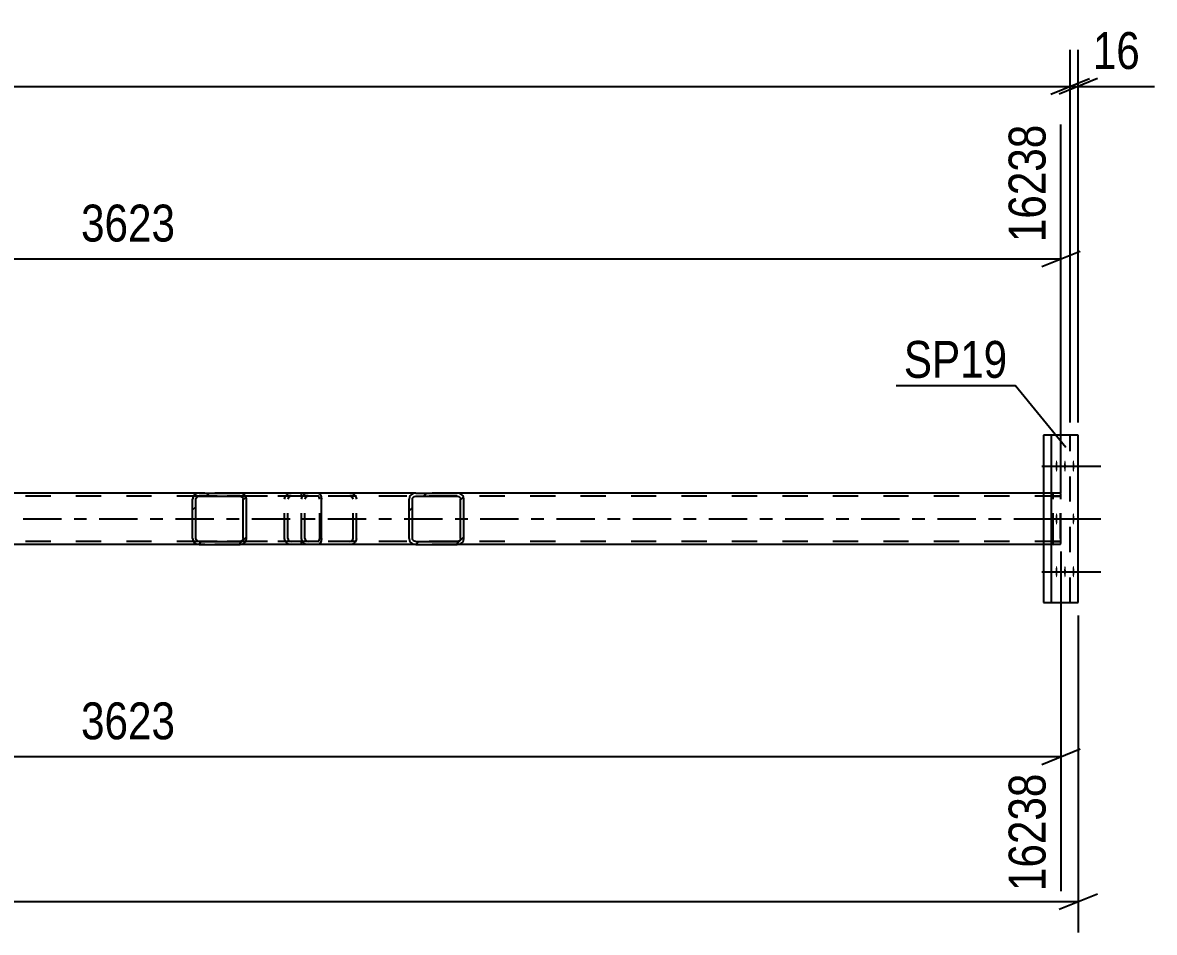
# Model space of a CAD drawing. Header units: millimetres. Extents: x 0 to 841, y 0 to 594.
# Drawn here: x 593.2 to 681.1, y 221 to 291.6 of the extents above; entities that cross this region are included whole.
import ezdxf

# ---------------------------------------------------------------- set-up
doc = ezdxf.new("R2010")
doc.units = ezdxf.units.MM
doc.linetypes.add('DXK_LINE_DOT2', pattern=[3.9198, 1.9599, -1.9599])
doc.linetypes.add('DXK_LINE_DOT3', pattern=[5.9187, 2.979, -0.9799, 0.9799, -0.9799])
doc.styles.add('Arial Narrow', font='ARIALN.TTF', dxfattribs={"height": 0.2})

# ---------------------------------------------------------------- blocks, each defined once
blk = doc.blocks.new('Bolt-318894806-2810 - 2738')
at = {"linetype": 'Continuous'}
for points in [[(673.481, 257.184), (673.483, 257.276), (673.487, 257.363), (673.494, 257.443), (673.504, 257.511), (673.516, 257.566), (673.53, 257.603), (673.544, 257.622), (673.559, 257.622), (673.573, 257.603), (673.586, 257.566), (673.598, 257.511), (673.608, 257.443), (673.615, 257.363), (673.62, 257.276), (673.622, 257.184), (673.62, 257.093), (673.615, 257.005), (673.608, 256.926), (673.598, 256.857), (673.586, 256.803), (673.573, 256.766), (673.559, 256.747), (673.544, 256.747), (673.53, 256.766), (673.516, 256.803), (673.504, 256.857), (673.494, 256.926), (673.487, 257.005), (673.483, 257.093)], [(674.135, 257.184), (674.137, 257.276), (674.141, 257.363), (674.149, 257.443), (674.159, 257.511), (674.171, 257.566), (674.184, 257.603), (674.198, 257.622), (674.213, 257.622), (674.227, 257.603), (674.241, 257.566), (674.253, 257.511), (674.262, 257.443), (674.27, 257.363), (674.274, 257.276), (674.276, 257.184), (674.274, 257.093), (674.27, 257.005), (674.262, 256.926), (674.253, 256.857), (674.241, 256.803), (674.227, 256.766), (674.213, 256.747), (674.198, 256.747), (674.184, 256.766), (674.171, 256.803), (674.159, 256.857), (674.149, 256.926), (674.141, 257.005), (674.137, 257.093)], [(674.79, 257.184), (674.791, 257.276), (674.796, 257.363), (674.803, 257.443), (674.813, 257.511), (674.825, 257.566), (674.838, 257.603), (674.853, 257.622), (674.867, 257.622), (674.882, 257.603), (674.895, 257.566), (674.907, 257.511), (674.917, 257.443), (674.924, 257.363), (674.929, 257.276), (674.93, 257.184), (674.929, 257.093), (674.924, 257.005), (674.917, 256.926), (674.907, 256.857), (674.895, 256.803), (674.882, 256.766), (674.867, 256.747), (674.853, 256.747), (674.838, 256.766), (674.825, 256.803), (674.813, 256.857), (674.803, 256.926), (674.796, 257.005), (674.791, 257.093)], [(673.481, 253.084), (673.483, 253.176), (673.487, 253.263), (673.494, 253.343), (673.504, 253.411), (673.516, 253.466), (673.53, 253.503), (673.544, 253.522), (673.559, 253.522), (673.573, 253.503), (673.586, 253.466), (673.598, 253.411), (673.608, 253.343), (673.615, 253.263), (673.62, 253.176), (673.622, 253.084), (673.62, 252.993), (673.615, 252.905), (673.608, 252.826), (673.598, 252.757), (673.586, 252.703), (673.573, 252.666), (673.559, 252.647), (673.544, 252.647), (673.53, 252.666), (673.516, 252.703), (673.504, 252.757), (673.494, 252.826), (673.487, 252.905), (673.483, 252.993)], [(674.79, 253.084), (674.791, 253.176), (674.796, 253.263), (674.803, 253.343), (674.813, 253.411), (674.825, 253.466), (674.838, 253.503), (674.853, 253.522), (674.867, 253.522), (674.882, 253.503), (674.895, 253.466), (674.907, 253.411), (674.917, 253.343), (674.924, 253.263), (674.929, 253.176), (674.93, 253.084), (674.929, 252.993), (674.924, 252.905), (674.917, 252.826), (674.907, 252.757), (674.895, 252.703), (674.882, 252.666), (674.867, 252.647), (674.853, 252.647), (674.838, 252.666), (674.825, 252.703), (674.813, 252.757), (674.803, 252.826), (674.796, 252.905), (674.791, 252.993)], [(673.481, 248.984), (673.483, 249.076), (673.487, 249.163), (673.494, 249.243), (673.504, 249.311), (673.516, 249.366), (673.53, 249.403), (673.544, 249.422), (673.559, 249.422), (673.573, 249.403), (673.586, 249.366), (673.598, 249.311), (673.608, 249.243), (673.615, 249.163), (673.62, 249.076), (673.622, 248.984), (673.62, 248.893), (673.615, 248.805), (673.608, 248.726), (673.598, 248.657), (673.586, 248.603), (673.573, 248.566), (673.559, 248.547), (673.544, 248.547), (673.53, 248.566), (673.516, 248.603), (673.504, 248.657), (673.494, 248.726), (673.487, 248.805), (673.483, 248.893)], [(674.135, 248.984), (674.137, 249.076), (674.141, 249.163), (674.149, 249.243), (674.159, 249.311), (674.171, 249.366), (674.184, 249.403), (674.198, 249.422), (674.213, 249.422), (674.227, 249.403), (674.241, 249.366), (674.253, 249.311), (674.262, 249.243), (674.27, 249.163), (674.274, 249.076), (674.276, 248.984), (674.274, 248.893), (674.27, 248.805), (674.262, 248.726), (674.253, 248.657), (674.241, 248.603), (674.227, 248.566), (674.213, 248.547), (674.198, 248.547), (674.184, 248.566), (674.171, 248.603), (674.159, 248.657), (674.149, 248.726), (674.141, 248.805), (674.137, 248.893)], [(674.79, 248.984), (674.791, 249.076), (674.796, 249.163), (674.803, 249.243), (674.813, 249.311), (674.825, 249.366), (674.838, 249.403), (674.853, 249.422), (674.867, 249.422), (674.882, 249.403), (674.895, 249.366), (674.907, 249.311), (674.917, 249.243), (674.924, 249.163), (674.929, 249.076), (674.93, 248.984), (674.929, 248.893), (674.924, 248.805), (674.917, 248.726), (674.907, 248.657), (674.895, 248.603), (674.882, 248.566), (674.867, 248.547), (674.853, 248.547), (674.838, 248.566), (674.825, 248.603), (674.813, 248.657), (674.803, 248.726), (674.796, 248.805), (674.791, 248.893)]]:
    blk.add_hatch(color=1, dxfattribs=at).paths.add_polyline_path(points)
at = {"color": 1, "linetype": 'Continuous'}
for p, q in [((672.406, 257.184), (675.684, 257.184)), ((673.06, 257.184), (676.338, 257.184)), ((673.715, 257.184), (676.992, 257.184)), ((672.406, 253.084), (675.684, 253.084)), ((673.715, 253.084), (676.992, 253.084)), ((672.406, 248.984), (675.684, 248.984)), ((673.06, 248.984), (676.338, 248.984)), ((673.715, 248.984), (676.992, 248.984))]:
    blk.add_line(p, q, dxfattribs=at)
blk = doc.blocks.new('Part-318894806-2940 - 2738')
at = {"linetype": 'Continuous'}
h = blk.add_hatch(dxfattribs=at)
h.set_pattern_fill('', scale=0.7, style=0, pattern_type=0)
h.set_pattern_definition([(45, (627.481, 254.7881), (-1.57154, 1.57154), [])])
h.paths.add_polyline_path([(627.52, 254.604), (627.481, 254.788), (627.37, 254.944), (627.205, 255.048), (627.009, 255.084), (623.774, 255.084), (623.579, 255.048), (623.413, 254.944), (623.302, 254.788), (623.263, 254.604), (623.263, 251.564), (623.302, 251.381), (623.413, 251.225), (623.579, 251.121), (623.774, 251.084), (627.009, 251.084), (627.205, 251.121), (627.37, 251.225), (627.481, 251.381), (627.52, 251.564)])
h.paths.add_polyline_path([(627.245, 251.473), (627.19, 251.395), (627.107, 251.343), (627.009, 251.324), (623.774, 251.324), (623.676, 251.343), (623.593, 251.395), (623.538, 251.473), (623.519, 251.564), (623.519, 254.604), (623.538, 254.696), (623.593, 254.774), (623.676, 254.826), (623.774, 254.844), (627.009, 254.844), (627.107, 254.826), (627.19, 254.774), (627.245, 254.696), (627.265, 254.604), (627.265, 251.564)])
at = {"color": 7, "linetype": 'DXK_LINE_DOT2'}
for p, q in [((615.229, 255.048), (615.425, 255.084)), ((616.19, 255.084), (615.425, 255.084)), ((618.66, 255.084), (618.855, 255.048)), ((627.009, 255.084), (623.774, 255.084)), ((614.914, 254.604), (614.953, 254.788)), ((614.914, 251.564), (614.914, 254.604)), ((615.189, 254.696), (615.169, 254.604)), ((615.169, 251.564), (615.169, 254.604)), ((615.244, 254.774), (615.189, 254.696)), ((615.327, 254.826), (615.244, 254.774)), ((615.425, 254.844), (615.327, 254.826)), ((627.009, 254.844), (615.425, 254.844)), ((618.758, 254.826), (618.66, 254.844)), ((618.84, 254.774), (618.758, 254.826)), ((618.896, 254.696), (618.84, 254.774)), ((618.915, 254.604), (618.896, 254.696)), ((618.915, 251.564), (618.915, 254.604)), ((619.132, 254.788), (619.171, 254.604)), ((619.171, 251.564), (619.171, 254.604)), ((614.953, 251.381), (614.914, 251.564)), ((615.169, 251.564), (615.189, 251.473)), ((615.189, 251.473), (615.244, 251.395)), ((618.84, 251.395), (618.896, 251.473)), ((618.896, 251.473), (618.915, 251.564)), ((619.171, 251.564), (619.132, 251.381)), ((615.425, 251.084), (615.229, 251.121)), ((615.244, 251.395), (615.327, 251.343)), ((615.327, 251.343), (615.425, 251.324)), ((627.009, 251.324), (615.425, 251.324)), ((616.19, 251.084), (615.425, 251.084)), ((618.66, 251.324), (618.758, 251.343)), ((618.855, 251.121), (618.66, 251.084)), ((618.758, 251.343), (618.84, 251.395)), ((627.009, 251.084), (623.774, 251.084))]:
    blk.add_line(p, q, dxfattribs=at)
at = {"color": 2, "linetype": 'Continuous'}
for p, q in [((623.774, 255.084), (616.19, 255.084)), ((623.774, 255.084), (623.579, 255.048)), ((623.774, 255.084), (627.009, 255.084)), ((627.205, 255.048), (627.009, 255.084)), ((623.302, 254.788), (623.263, 254.604)), ((623.263, 251.564), (623.263, 254.604)), ((623.519, 254.604), (623.538, 254.696)), ((623.519, 251.564), (623.519, 254.604)), ((623.538, 254.696), (623.593, 254.774)), ((623.593, 254.774), (623.676, 254.826)), ((623.676, 254.826), (623.774, 254.844)), ((623.774, 254.844), (627.009, 254.844)), ((627.009, 254.844), (627.107, 254.826)), ((627.107, 254.826), (627.19, 254.774)), ((627.19, 254.774), (627.245, 254.696)), ((627.245, 254.696), (627.265, 254.604)), ((627.265, 251.564), (627.265, 254.604)), ((627.52, 254.604), (627.481, 254.788)), ((627.52, 251.564), (627.52, 254.604)), ((623.263, 251.564), (623.302, 251.381)), ((623.538, 251.473), (623.519, 251.564)), ((623.593, 251.395), (623.538, 251.473)), ((627.245, 251.473), (627.19, 251.395)), ((627.265, 251.564), (627.245, 251.473)), ((627.481, 251.381), (627.52, 251.564)), ((623.774, 251.084), (616.19, 251.084)), ((623.579, 251.121), (623.774, 251.084)), ((623.676, 251.343), (623.593, 251.395)), ((623.774, 251.324), (623.676, 251.343)), ((623.774, 251.324), (627.009, 251.324)), ((623.774, 251.084), (627.009, 251.084)), ((627.107, 251.343), (627.009, 251.324)), ((627.009, 251.084), (627.205, 251.121)), ((627.19, 251.395), (627.107, 251.343))]:
    blk.add_line(p, q, dxfattribs=at)
at = {"color": 7, "linetype": 'DXK_LINE_DOT2'}
for centre, start, end in [((615.405, 254.584), 110.75829, 155.68002), ((618.679, 254.584), 24.31998, 69.24171), ((615.405, 251.585), 204.31998, 249.24171), ((618.679, 251.585), 290.75829, 335.68002)]:
    blk.add_arc(centre, 0.496, start, end, dxfattribs=at)
at = {"color": 2, "linetype": 'Continuous'}
for centre, start, end in [((623.755, 254.584), 110.75827, 155.67999), ((627.029, 254.584), 24.32001, 69.24173), ((623.755, 251.585), 204.32001, 249.24173), ((627.029, 251.585), 290.75827, 335.67999)]:
    blk.add_arc(centre, 0.496, start, end, dxfattribs=at)
blk = doc.blocks.new('Part-318894806-2862 - 2738')
at = {"color": 2, "linetype": 'Continuous'}
for p, q in [((606.949, 255.084), (541.875, 255.084)), ((672.536, 255.084), (627.009, 255.084)), ((606.949, 251.084), (541.875, 251.084)), ((672.536, 251.084), (627.009, 251.084))]:
    blk.add_line(p, q, dxfattribs=at)
at = {"color": 7, "linetype": 'DXK_LINE_DOT2'}
for p, q in [((627.009, 255.084), (606.949, 255.084)), ((673.82, 255.084), (672.536, 255.084)), ((673.82, 255.084), (672.536, 255.084)), ((673.273, 254.944), (673.256, 254.788)), ((673.298, 255.048), (673.273, 254.944)), ((673.328, 255.084), (673.298, 255.048)), ((673.849, 255.048), (673.82, 255.084)), ((673.874, 254.944), (673.849, 255.048)), ((673.891, 254.788), (673.874, 254.944)), ((673.82, 254.844), (96.11, 254.844)), ((673.256, 254.788), (673.25, 254.604)), ((673.25, 251.564), (673.25, 254.604)), ((673.289, 254.604), (673.292, 254.696)), ((673.289, 251.564), (673.289, 254.604)), ((673.292, 254.696), (673.301, 254.774)), ((673.301, 254.774), (673.313, 254.826)), ((673.313, 254.826), (673.328, 254.844)), ((673.328, 254.844), (673.82, 254.844)), ((673.82, 254.844), (673.834, 254.826)), ((673.834, 254.826), (673.847, 254.774)), ((673.847, 254.774), (673.855, 254.696)), ((673.855, 254.696), (673.858, 254.604)), ((673.858, 251.564), (673.858, 254.604)), ((673.897, 254.604), (673.891, 254.788)), ((673.897, 251.564), (673.897, 254.604)), ((673.25, 251.564), (673.256, 251.381)), ((673.292, 251.473), (673.289, 251.564)), ((673.301, 251.395), (673.292, 251.473)), ((673.855, 251.473), (673.847, 251.395)), ((673.858, 251.564), (673.855, 251.473)), ((673.891, 251.381), (673.897, 251.564)), ((673.82, 251.324), (96.11, 251.324)), ((627.009, 251.084), (606.949, 251.084)), ((673.82, 251.084), (672.536, 251.084)), ((673.82, 251.084), (672.536, 251.084)), ((673.256, 251.381), (673.273, 251.225)), ((673.273, 251.225), (673.298, 251.121)), ((673.298, 251.121), (673.328, 251.084)), ((673.313, 251.343), (673.301, 251.395)), ((673.328, 251.324), (673.313, 251.343)), ((673.328, 251.324), (673.82, 251.324)), ((673.834, 251.343), (673.82, 251.324)), ((673.82, 251.084), (673.849, 251.121)), ((673.847, 251.395), (673.834, 251.343)), ((673.849, 251.121), (673.874, 251.225)), ((673.874, 251.225), (673.891, 251.381))]:
    blk.add_line(p, q, dxfattribs=at)
at = {"color": 7, "linetype": 'DXK_LINE_DOT3'}
blk.add_line((96.11, 253.084), (673.574, 253.084), dxfattribs=at)
blk = doc.blocks.new('Part-318894806-2916 - 2738')
at = {"color": 2, "linetype": 'Continuous'}
for p, q in [((675.243, 259.584), (672.536, 259.584)), ((672.536, 259.584), (672.536, 246.584)), ((673.168, 246.584), (673.168, 259.584)), ((675.243, 246.584), (675.243, 259.584)), ((672.536, 246.584), (675.243, 246.584))]:
    blk.add_line(p, q, dxfattribs=at)
at = {"color": 7, "linetype": 'DXK_LINE_DOT2'}
blk.add_line((674.611, 246.584), (674.611, 259.584), dxfattribs=at)
blk = doc.blocks.new('Part-318894806-2969 - 2738')
at = {"linetype": 'Continuous'}
h = blk.add_hatch(dxfattribs=at)
h.set_pattern_fill('', scale=0.7, style=0, pattern_type=0)
h.set_pattern_definition([(45, (610.5978, 254.7881), (-1.57154, 1.57154), [])])
h.paths.add_polyline_path([(610.636, 254.604), (610.598, 254.788), (610.489, 254.944), (610.326, 255.048), (610.133, 255.084), (606.949, 255.084), (606.757, 255.048), (606.594, 254.944), (606.485, 254.788), (606.446, 254.604), (606.446, 251.564), (606.485, 251.381), (606.594, 251.225), (606.757, 251.121), (606.949, 251.084), (610.133, 251.084), (610.326, 251.121), (610.489, 251.225), (610.598, 251.381), (610.636, 251.564)])
h.paths.add_polyline_path([(610.366, 251.473), (610.311, 251.395), (610.229, 251.343), (610.133, 251.324), (606.949, 251.324), (606.853, 251.343), (606.771, 251.395), (606.717, 251.473), (606.698, 251.564), (606.698, 254.604), (606.717, 254.696), (606.771, 254.774), (606.853, 254.826), (606.949, 254.844), (610.133, 254.844), (610.229, 254.826), (610.311, 254.774), (610.366, 254.696), (610.385, 254.604), (610.385, 251.564)])
at = {"color": 2, "linetype": 'Continuous'}
for p, q in [((606.949, 255.084), (606.757, 255.048)), ((606.949, 255.084), (610.133, 255.084)), ((616.19, 255.084), (610.133, 255.084)), ((610.326, 255.048), (610.133, 255.084)), ((616.19, 255.084), (616.294, 255.048)), ((616.294, 255.048), (616.382, 254.944)), ((616.382, 254.944), (616.441, 254.788)), ((606.485, 254.788), (606.446, 254.604)), ((606.446, 251.564), (606.446, 254.604)), ((606.698, 254.604), (606.717, 254.696)), ((606.698, 251.564), (606.698, 254.604)), ((606.717, 254.696), (606.771, 254.774)), ((606.771, 254.774), (606.853, 254.826)), ((606.853, 254.826), (606.949, 254.844)), ((606.949, 254.844), (610.133, 254.844)), ((610.133, 254.844), (610.229, 254.826)), ((610.229, 254.826), (610.311, 254.774)), ((610.311, 254.774), (610.366, 254.696)), ((610.366, 254.696), (610.385, 254.604)), ((610.385, 251.564), (610.385, 254.604)), ((610.636, 254.604), (610.598, 254.788)), ((610.636, 251.564), (610.636, 254.604)), ((616.441, 254.788), (616.461, 254.604)), ((616.461, 251.564), (616.461, 254.604)), ((606.446, 251.564), (606.485, 251.381)), ((606.717, 251.473), (606.698, 251.564)), ((606.771, 251.395), (606.717, 251.473)), ((610.366, 251.473), (610.311, 251.395)), ((610.385, 251.564), (610.366, 251.473)), ((610.598, 251.381), (610.636, 251.564)), ((616.461, 251.564), (616.441, 251.381)), ((606.757, 251.121), (606.949, 251.084)), ((606.853, 251.343), (606.771, 251.395)), ((606.949, 251.324), (606.853, 251.343)), ((606.949, 251.324), (610.133, 251.324)), ((606.949, 251.084), (610.133, 251.084)), ((610.229, 251.343), (610.133, 251.324)), ((610.133, 251.084), (610.326, 251.121)), ((616.19, 251.084), (610.133, 251.084)), ((610.311, 251.395), (610.229, 251.343)), ((616.294, 251.121), (616.19, 251.084)), ((616.382, 251.225), (616.294, 251.121)), ((616.441, 251.381), (616.382, 251.225))]:
    blk.add_line(p, q, dxfattribs=at)
at = {"color": 7, "linetype": 'DXK_LINE_DOT2'}
for p, q in [((610.133, 255.084), (606.949, 255.084)), ((613.907, 255.048), (614.099, 255.084)), ((614.914, 254.844), (614.914, 255.084)), ((616.19, 254.844), (606.949, 254.844)), ((613.597, 254.604), (613.635, 254.788)), ((613.597, 251.564), (613.597, 254.604)), ((613.867, 254.696), (613.848, 254.604)), ((613.848, 251.564), (613.848, 254.604)), ((613.922, 254.774), (613.867, 254.696)), ((614.003, 254.826), (613.922, 254.774)), ((614.099, 254.844), (614.003, 254.826)), ((616.242, 254.826), (616.19, 254.844)), ((616.286, 254.774), (616.242, 254.826)), ((616.315, 254.696), (616.286, 254.774)), ((616.326, 254.604), (616.315, 254.696)), ((616.326, 251.564), (616.326, 254.604)), ((613.635, 251.381), (613.597, 251.564)), ((613.848, 251.564), (613.867, 251.473)), ((613.867, 251.473), (613.922, 251.395)), ((616.286, 251.395), (616.315, 251.473)), ((616.315, 251.473), (616.326, 251.564)), ((616.19, 251.324), (606.949, 251.324)), ((610.133, 251.084), (606.949, 251.084)), ((614.099, 251.084), (613.907, 251.121)), ((613.922, 251.395), (613.943, 251.381)), ((613.943, 251.381), (614.003, 251.343)), ((614.003, 251.343), (614.099, 251.324)), ((614.914, 251.084), (614.914, 251.324)), ((616.19, 251.324), (616.242, 251.343)), ((616.242, 251.343), (616.286, 251.395))]:
    blk.add_line(p, q, dxfattribs=at)
at = {"color": 2, "linetype": 'Continuous'}
for centre, start, end in [((606.934, 254.589), 111.19406, 156.15055), ((610.148, 254.589), 23.84945, 68.80594), ((606.934, 251.58), 203.84945, 248.80594), ((610.148, 251.58), 291.19406, 336.15055)]:
    blk.add_arc(centre, 0.492, start, end, dxfattribs=at)
at = {"color": 7, "linetype": 'DXK_LINE_DOT2'}
for centre, start, end in [((614.085, 254.589), 111.19404, 156.15053), ((614.085, 251.58), 203.84947, 248.80596)]:
    blk.add_arc(centre, 0.492, start, end, dxfattribs=at)
blk = doc.blocks.new('StraightDimension-318894806-11335 - 2738')
at = {"color": 7, "linetype": 'Continuous'}
for p, q in [((528.981, 263.684), (528.981, 283.72)), ((673.897, 255.059), (673.897, 283.72)), ((530.481, 273.879), (527.481, 272.679)), ((672.397, 272.679), (675.397, 273.879)), ((528.981, 273.279), (673.897, 273.279))]:
    blk.add_line(p, q, dxfattribs=at)
at = {"color": 0}
blk.add_wipeout([(605.695, 274.029), (605.695, 278.229), (597.183, 278.229), (597.183, 274.029)], dxfattribs=at)
at = {"color": 3, "style": 'Arial Narrow'}
blk.add_text('3623', height=2.8633, dxfattribs=at).set_placement((597.783, 274.629))
at = {"color": 0, "linetype": 'Continuous'}
blk.add_wipeout([(673.297, 284.32), (669.097, 284.32), (669.097, 273.979), (673.297, 273.979)], dxfattribs=at)
at = {"color": 3, "linetype": 'Continuous', "style": 'Arial Narrow'}
blk.add_text('16238', height=2.8633, rotation=90.00021, dxfattribs=at).set_placement((672.697, 274.579))
blk = doc.blocks.new('StraightDimension-318894806-3030 - 2738')
at = {"color": 7, "linetype": 'Continuous'}
for p, q in [((675.243, 245.584), (675.243, 220.967)), ((86.85, 223.367), (675.243, 223.367)), ((673.743, 222.767), (676.743, 223.967))]:
    blk.add_line(p, q, dxfattribs=at)
blk = doc.blocks.new('StraightDimension-318894806-7266 - 2738')
at = {"color": 7, "linetype": 'Continuous'}
for p, q in [((674.611, 260.584), (674.611, 289.531)), ((675.243, 260.584), (675.243, 289.531)), ((673.111, 286.081), (676.111, 287.281)), ((676.743, 287.281), (673.743, 286.081)), ((674.611, 286.681), (675.243, 286.681)), ((675.243, 286.681), (681.149, 286.681)), ((675.243, 286.681), (681.149, 286.681))]:
    blk.add_line(p, q, dxfattribs=at)
at = {"color": 0}
blk.add_wipeout([(680.624, 287.431), (680.624, 291.631), (675.768, 291.631), (675.768, 287.431)], dxfattribs=at)
at = {"color": 3, "style": 'Arial Narrow'}
blk.add_text('16', height=2.8633, dxfattribs=at).set_placement((676.368, 288.031))
blk = doc.blocks.new('StraightDimension-318894806-7267 - 2738')
at = {"color": 7, "linetype": 'Continuous'}
for p, q in [((674.611, 260.584), (674.611, 289.531)), ((87.49, 286.681), (674.611, 286.681)), ((673.111, 286.081), (676.111, 287.281))]:
    blk.add_line(p, q, dxfattribs=at)
blk = doc.blocks.new('StraightDimension-318894806-11253 - 2738')
at = {"color": 7, "linetype": 'Continuous'}
for p, q in [((673.897, 250.564), (673.897, 224.176)), ((528.981, 241.684), (528.981, 224.176)), ((530.481, 235.216), (527.481, 234.016)), ((672.397, 234.016), (675.397, 235.216)), ((528.981, 234.616), (673.897, 234.616))]:
    blk.add_line(p, q, dxfattribs=at)
at = {"color": 0}
blk.add_wipeout([(605.695, 235.366), (605.695, 239.566), (597.183, 239.566), (597.183, 235.366)], dxfattribs=at)
at = {"color": 3, "style": 'Arial Narrow'}
blk.add_text('3623', height=2.8633, dxfattribs=at).set_placement((597.783, 235.966))
at = {"color": 0, "linetype": 'Continuous'}
blk.add_wipeout([(673.297, 233.916), (669.097, 233.916), (669.097, 223.576), (673.297, 223.576)], dxfattribs=at)
at = {"color": 3, "linetype": 'Continuous', "style": 'Arial Narrow'}
blk.add_text('16238', height=2.8633, rotation=90.00021, dxfattribs=at).set_placement((672.697, 224.176))
blk = doc.blocks.new('Mark-318894806-2912 - 2738')
at = {"color": 30, "linetype": 'Continuous'}
for p in [(661.092, 263.443), (674.265, 258.62)]:
    blk.add_line(p, (670.331, 263.443), dxfattribs=at)
at = {"color": 0}
blk.add_wipeout([(669.731, 264.043), (669.731, 267.043), (661.692, 267.043), (661.692, 264.043)], dxfattribs=at)
blk.add_wipeout([(669.731, 264.043), (669.731, 267.043), (661.692, 267.043), (661.692, 264.043)], dxfattribs=at)
at = {"color": 3, "style": 'Arial Narrow'}
blk.add_text('SP19', height=2.8633, dxfattribs=at).set_placement((661.692, 264.043))

msp = doc.modelspace()

# ---------------------------------------------------------------- block references
for name in ['Part-318894806-2916 - 2738', 'Bolt-318894806-2810 - 2738', 'Part-318894806-2862 - 2738', 'Part-318894806-2969 - 2738', 'Part-318894806-2940 - 2738', 'StraightDimension-318894806-3030 - 2738']:
    msp.add_blockref(name, (0, 0))

# ---------------------------------------------------------------- next in the draw order: block references
for name in ['StraightDimension-318894806-11335 - 2738', 'StraightDimension-318894806-11253 - 2738']:
    msp.add_blockref(name, (0, 0))

# ---------------------------------------------------------------- next in the draw order: block references
msp.add_blockref('StraightDimension-318894806-7266 - 2738', (0, 0))

# ---------------------------------------------------------------- next in the draw order: block references
msp.add_blockref('StraightDimension-318894806-7267 - 2738', (0, 0))

# ---------------------------------------------------------------- next in the draw order: block references
msp.add_blockref('Mark-318894806-2912 - 2738', (0, 0))

doc.saveas('drawing.dxf')
